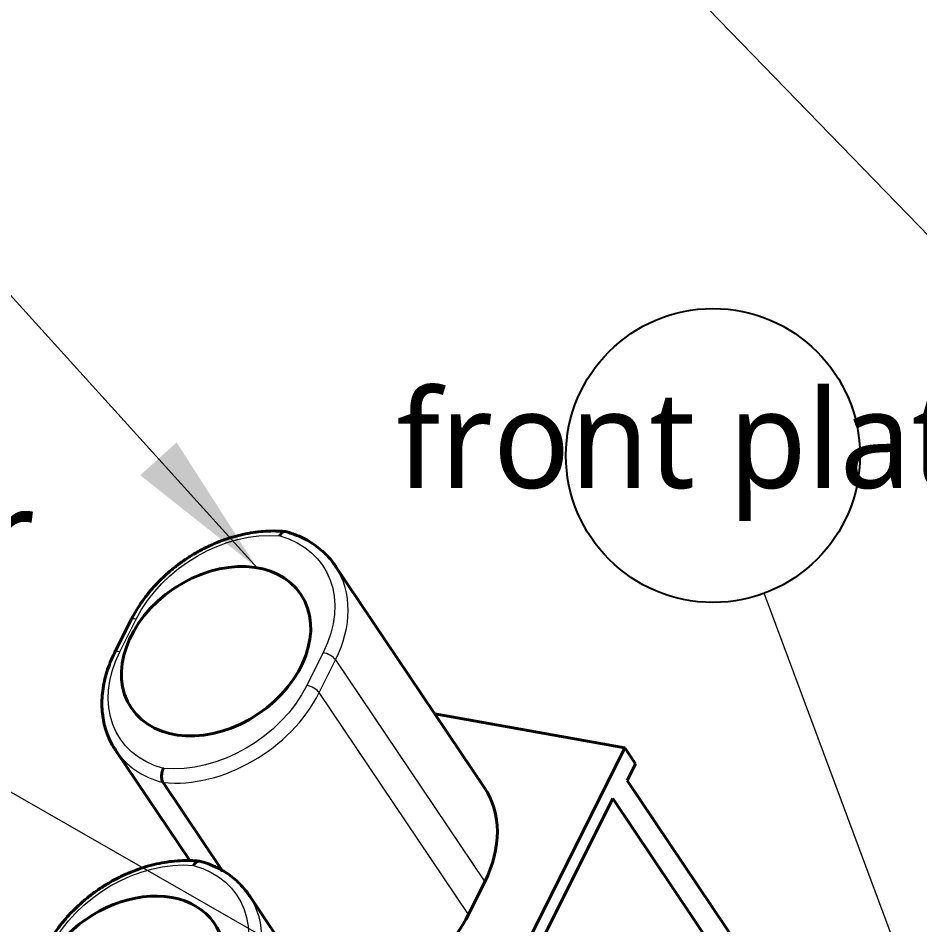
# Model space of a CAD drawing. Header units: inches. Extents: x 0 to 11, y 0 to 8.5.
# Drawn here: x 2.176 to 3.28, y 5.777 to 6.888 of the extents above; entities that cross this region are included whole.
import ezdxf

# ---------------------------------------------------------------- set-up
doc = ezdxf.new("R2010")
doc.units = ezdxf.units.IN
doc.header["$LTSCALE"] = 0.5
doc.header["$MEASUREMENT"] = 0
for name, color, linetype, lineweight in [('ANNOTATION_LINES', 7, 'Continuous', 13), ('ANNOTATION_TEXT', 7, 'Continuous', 25), ('TANGENT_LINES', 7, 'Continuous', 15), ('Visible', 7, 'Continuous', 40)]:
    doc.layers.add(name, color=color, linetype=linetype, lineweight=lineweight)
doc.styles.add('Onshape-Standard', font='NotoSans-Regular.ttf')

msp = doc.modelspace()

# ---------------------------------------------------------------- linework, layer by layer
at = {"layer": 'ANNOTATION_LINES', "color": 7}
for p, q in [((3.73696, 6.16164, -0.45822), (2.75681, 7.17236, 0.45822)), ((2.46892, 6.21488, 0.5239), (1.83015, 6.92111, -0.5239)), ((3.31141, 5.58859, -0.09584), (3.08988, 6.18375, 0.09584)), ((3.004, 5.46056, 0.07143), (1.81292, 6.14318, -0.07143))]:
    msp.add_line(p, q, dxfattribs=at)
msp.add_solid([(2.37043, 6.3685), (2.46892, 6.21488), (2.32593, 6.32825)], dxfattribs=at)
at = {"layer": 'ANNOTATION_TEXT', "color": 7}
msp.add_circle((3.02709, 6.35244), 0.18, dxfattribs=at)
at = {"layer": 'TANGENT_LINES'}
for p, q in [((2.30098, 6.11198), (2.32102, 6.15205)), ((2.54994, 6.11096), (2.5299, 6.07088)), ((2.54499, 6.06204), (2.56503, 6.10212)), ((2.56503, 6.10212), (2.74768, 5.83025)), ((2.72764, 5.79018), (2.54499, 6.06204))]:
    msp.add_line(p, q, dxfattribs=at)
at = {"layer": 'TANGENT_LINES', "extrusion": (0, 0, -1)}
for centre, start_param, end_param in [((2.44627, 6.12957), 10.3424748, 11.8270319), ((2.42469, 6.13344), 11.9995103, 13.4840674), ((2.42623, 6.08949), 8.8579176, 10.3424748), ((2.40465, 6.09337), 0.9176968, 2.402254), ((2.34085, 5.72595), 10.3424748, 11.8270319), ((2.31927, 5.72982), 11.9995103, 13.4840674)]:
    msp.add_ellipse(centre, major_axis=(0.12489, 0.08391), ratio=0.7406902, start_param=start_param, end_param=end_param, dxfattribs=at)
at = {"layer": 'TANGENT_LINES'}
for centre, major_axis, ratio, start_param, end_param in [((2.42937, 6.12647), (-0.13527, -0.09088), 0.7406902, 2.2238958, 3.128764), ((2.3257, 6.14508), (0.01118, -0.00559), 0.4082483, 2.1950741, 3.1412454), ((2.30566, 6.10501), (0.01118, -0.00559), 0.4082483, 2.1950741, 3.1412558), ((2.55462, 6.10399), (0.01118, -0.00559), 0.4082483, 0.6242777, 2.1950741), ((2.53458, 6.06391), (0.01118, -0.00559), 0.4082483, 0.6242777, 2.1950741), ((2.40934, 6.0864), (-0.13527, -0.09088), 0.7406902, 0.732709, 2.2238958), ((2.43091, 6.08252), (-0.13527, -0.09088), 0.7406902, 12.5663706, 13.1398606), ((2.32395, 5.72285), (-0.13527, -0.09088), 0.7406902, 2.2238958, 3.128764)]:
    msp.add_ellipse(centre, major_axis=major_axis, ratio=ratio, start_param=start_param, end_param=end_param, dxfattribs=at)
at = {"layer": 'Visible'}
for p, q in [((2.50244, 6.25928), (2.50388, 6.25919)), ((2.74729, 5.94548), (2.56464, 6.21735)), ((2.56555, 6.21597), (2.56507, 6.2167)), ((2.31452, 6.15067), (2.29448, 6.1106)), ((2.91908, 5.99439), (2.68637, 6.03616)), ((2.29564, 5.99165), (2.38663, 5.85621)), ((2.72824, 5.61271), (2.91908, 5.99439)), ((2.93237, 5.9746), (2.91908, 5.99439)), ((2.92217, 5.95419), (2.93237, 5.9746)), ((3.0756, 5.72581), (2.92217, 5.95419)), ((2.42612, 5.84419), (2.35381, 5.95182)), ((2.73761, 5.59877), (2.90431, 5.93216)), ((3.06166, 5.69794), (2.90431, 5.93216)), ((2.39703, 5.85566), (2.39846, 5.85557)), ((2.74768, 5.83025), (2.72764, 5.79018)), ((2.64187, 5.54186), (2.45922, 5.81373)), ((2.46013, 5.81235), (2.45965, 5.81308))]:
    msp.add_line(p, q, dxfattribs=at)
msp.add_arc((2.38361, 5.70728), 0.14909, 84.51055, 88.6315, dxfattribs=at)
at = {"layer": 'Visible', "extrusion": (0, 0, -1)}
msp.add_ellipse((2.41879, 6.11266), major_axis=(0.10376, 0.06971), ratio=0.7406902, dxfattribs=at)
at = {"layer": 'Visible'}
for centre, start_param, end_param in [((2.42937, 6.12647), 3.128764, 3.1415927), ((2.43091, 6.08252), 12.5535419, 12.5663706), ((2.61202, 5.8546), 2.2238958, 3.1415927), ((2.32395, 5.72285), 3.128764, 3.1415927), ((2.59198, 5.81453), 0.8244043, 2.2238958)]:
    msp.add_ellipse(centre, major_axis=(-0.13527, -0.09088), ratio=0.7406902, start_param=start_param, end_param=end_param, dxfattribs=at)
at = {"layer": 'Visible', "extrusion": (0, 0, -1)}
msp.add_ellipse((2.31337, 5.70904), major_axis=(0.10376, 0.06971), ratio=0.7406902, start_param=9.3911609, end_param=14.4353813, dxfattribs=at)
at = {"layer": 'Visible'}
for points, knots in [([(2.50329, 6.2593), (2.50179, 6.25944), (2.49798, 6.2598), (2.48559, 6.26015), (2.47361, 6.25941), (2.46086, 6.25775), (2.44821, 6.25515), (2.43554, 6.25162), (2.42299, 6.2472), (2.41064, 6.24192), (2.39856, 6.23581), (2.38686, 6.22892), (2.37559, 6.2213), (2.36484, 6.21299), (2.35468, 6.20406), (2.34518, 6.19454), (2.33644, 6.18458), (2.32837, 6.17394), (2.32166, 6.16393), (2.31564, 6.15294), (2.31478, 6.1512), (2.31452, 6.15067)], [0, 0, 0, 0, 0.0345788, 0.0881102, 0.1421941, 0.196808, 0.2518973, 0.3074002, 0.363247, 0.4193658, 0.475681, 0.5321146, 0.5885875, 0.64502, 0.7013328, 0.7574497, 0.8132976, 0.8688083, 0.923919, 0.9770869, 1, 1, 1, 1]), ([(2.49667, 6.2539), (2.49669, 6.25393), (2.49677, 6.25409), (2.49796, 6.25625), (2.49996, 6.25847), (2.50165, 6.25902), (2.50244, 6.25928)], [0, 0, 0, 0, 0.0744199, 0.361832, 0.6986422, 1, 1, 1, 1]), ([(2.56507, 6.2167), (2.56408, 6.21817), (2.56177, 6.2216), (2.55509, 6.22966), (2.54771, 6.23667), (2.53933, 6.24319), (2.53015, 6.24886), (2.52063, 6.25358), (2.5101, 6.25747), (2.50576, 6.25867), (2.5039, 6.25919)], [0, 0, 0, 0, 0.0979158, 0.2292829, 0.3610138, 0.4934476, 0.6268909, 0.7616, 0.8977696, 1, 1, 1, 1]), ([(2.29448, 6.1106), (2.29357, 6.10875), (2.29143, 6.1044), (2.28672, 6.09291), (2.28325, 6.08168), (2.28064, 6.07005), (2.27916, 6.05859), (2.27874, 6.04727), (2.27941, 6.03621), (2.28114, 6.02551), (2.28401, 6.01509), (2.28758, 6.00569), (2.29259, 5.99634), (2.29415, 5.99392), (2.29474, 5.99302)], [0, 0, 0, 0, 0.0681323, 0.1603794, 0.2516917, 0.3420052, 0.4313102, 0.5196238, 0.6069934, 0.6935006, 0.7792626, 0.8644328, 0.9491968, 1, 1, 1, 1]), ([(2.35381, 5.95182), (2.35333, 5.95274), (2.35235, 5.95467), (2.35188, 5.95844), (2.35212, 5.96254), (2.353, 5.96632), (2.35414, 5.96884), (2.35423, 5.969), (2.35424, 5.96904)], [0, 0, 0, 0, 0.1815914, 0.3797564, 0.5877124, 0.7974019, 0.9596579, 1, 1, 1, 1]), ([(2.38717, 5.85632), (2.38516, 5.85636), (2.38038, 5.85644), (2.3678, 5.85579), (2.35554, 5.85413), (2.34276, 5.85153), (2.33013, 5.848), (2.31757, 5.84358), (2.30522, 5.8383), (2.29315, 5.83219), (2.28144, 5.8253), (2.27017, 5.81768), (2.25942, 5.80937), (2.24927, 5.80044), (2.23976, 5.79092), (2.23102, 5.78096), (2.22295, 5.77032), (2.21624, 5.76031), (2.21022, 5.74932), (2.20936, 5.74758), (2.2091, 5.74705)], [0, 0, 0, 0, 0.0413514, 0.0982085, 0.1556228, 0.213537, 0.2718858, 0.3305963, 0.3895927, 0.4487955, 0.5081229, 0.5674915, 0.6268177, 0.6860181, 0.7450125, 0.8037241, 0.8620812, 0.9200179, 0.975912, 1, 1, 1, 1]), ([(2.39126, 5.85028), (2.39127, 5.85031), (2.39135, 5.85047), (2.39254, 5.85263), (2.39454, 5.85485), (2.39623, 5.8554), (2.39703, 5.85566)], [0, 0, 0, 0, 0.0744199, 0.361832, 0.6986422, 1, 1, 1, 1]), ([(2.42616, 5.84424), (2.4258, 5.84446), (2.4245, 5.84522), (2.41459, 5.85032), (2.40479, 5.85379), (2.40037, 5.85504), (2.39848, 5.85557)], [0, 0, 0, 0, 0.1233624, 0.4398679, 0.7598049, 1, 1, 1, 1]), ([(2.45965, 5.81308), (2.45867, 5.81454), (2.45635, 5.81798), (2.44966, 5.82605), (2.44234, 5.83301), (2.43395, 5.83955), (2.42869, 5.84272), (2.42616, 5.84424)], [0, 0, 0, 0, 0.1589182, 0.3721281, 0.5859285, 0.8008698, 1, 1, 1, 1])]:
    msp.add_open_spline(points, degree=3, knots=knots, dxfattribs=at)

# ---------------------------------------------------------------- texts
at = {"layer": 'ANNOTATION_TEXT', "color": 7, "char_height": 0.12, "attachment_point": 5, "style": 'Onshape-Standard'}
for s, insert in [('{\\fNoto Sans;front plate}', (3.02709, 6.35244)), ('{\\fNoto Sans;piston cylinder}', (1.65675, 6.23268))]:
    msp.add_mtext(s, dxfattribs=dict(at, insert=insert))

doc.saveas('drawing.dxf')
